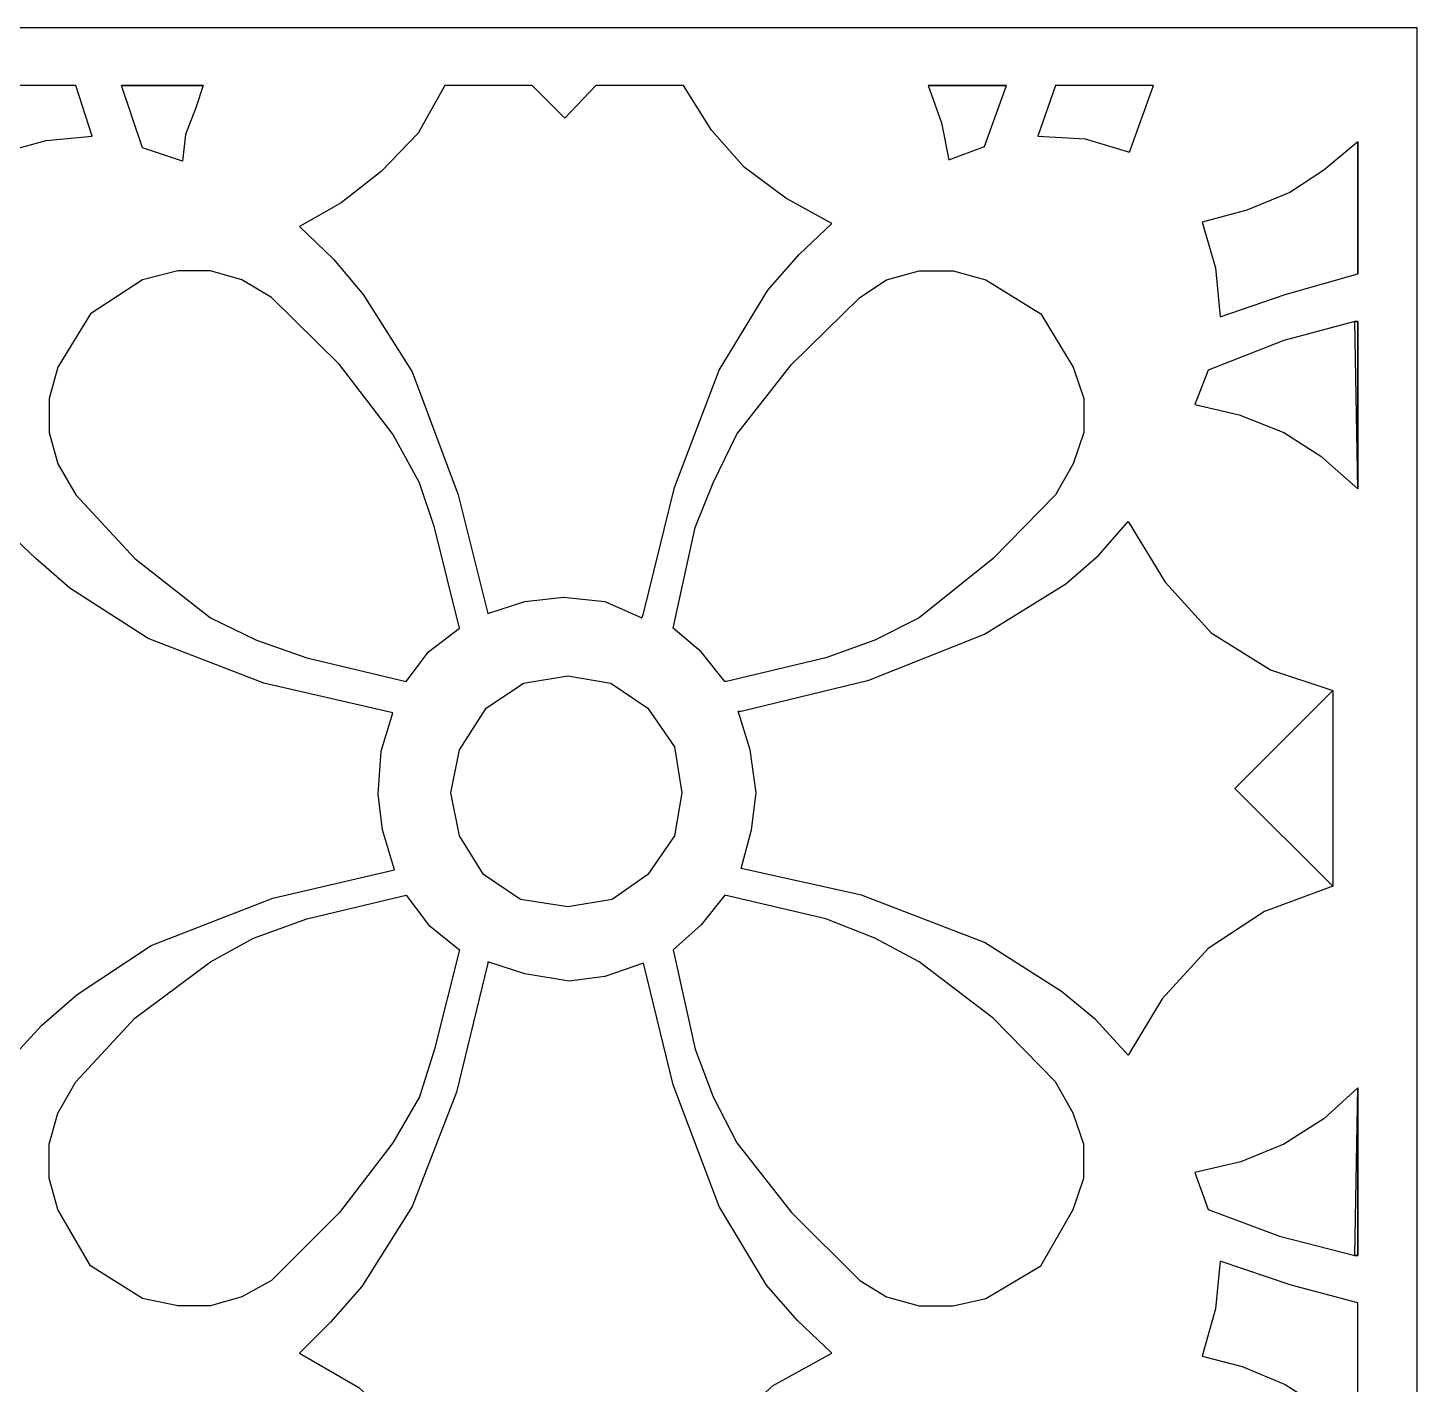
# Model space of a CAD drawing. Header units: centimetres. Extents: x 19.07 to 27, y -8.23 to -0.65.
# Drawn here: x 23.929 to 27, y -3.652 to -0.654 of the extents above; entities that cross this region are included whole.
import ezdxf

# ---------------------------------------------------------------- set-up
doc = ezdxf.new("R2010")
doc.units = ezdxf.units.CM
doc.header["$MEASUREMENT"] = 0
doc.layers.add('layer 1', color=7, linetype='Continuous')

msp = doc.modelspace()

# ---------------------------------------------------------------- linework, layer by layer
at = {"layer": 'layer 1', "color": 250, "lineweight": 30}
for points, knots in [([(26.99977, -8.22921), (26.99977, -8.22921), (19.06791, -8.22921), (19.06791, -8.22921), (19.06791, -8.22921), (19.06791, -8.22921), (19.06791, -0.65446), (19.06791, -0.65446), (19.06791, -0.65446), (19.06791, -0.65446), (26.99977, -0.65446), (26.99977, -0.65446), (26.99977, -0.65446), (26.99977, -0.65446), (26.99977, -8.22921), (26.99977, -8.22921)], [0, 0, 0, 0, 0.2, 0.2, 0.2, 0.2, 0.4, 0.4, 0.4, 0.4, 0.6, 0.6, 0.6, 0.6, 1, 1, 1, 1]), ([(24.03474, -0.78223), (24.03474, -0.78223), (24.07078, -0.89362), (24.07078, -0.89362), (24.07078, -0.89362), (24.07078, -0.89362), (23.96921, -0.90344), (23.96921, -0.90344), (23.96921, -0.90344), (23.96921, -0.90344), (23.8611, -0.93294), (23.8611, -0.93294), (23.8611, -0.93294), (23.8611, -0.93294), (23.81851, -0.78223), (23.81851, -0.78223), (23.81851, -0.78223), (23.81851, -0.78223), (24.03474, -0.78223), (24.03474, -0.78223)], [0, 0, 0, 0, 0.1666667, 0.1666667, 0.1666667, 0.1666667, 0.3333333, 0.3333333, 0.3333333, 0.3333333, 0.5, 0.5, 0.5, 0.5, 0.6666667, 0.6666667, 0.6666667, 0.6666667, 1, 1, 1, 1]), ([(24.3165, -0.78223), (24.3165, -0.78223), (24.1363, -0.78223), (24.1363, -0.78223), (24.1363, -0.78223), (24.1363, -0.78223), (24.3165, -0.78223), (24.3165, -0.78223)], [0, 0, 0, 0, 0.3333333, 0.3333333, 0.3333333, 0.3333333, 1, 1, 1, 1]), ([(24.1363, -0.78223), (24.1363, -0.78223), (24.18217, -0.91983), (24.18217, -0.91983), (24.18217, -0.91983), (24.18217, -0.91983), (24.27063, -0.94931), (24.27063, -0.94931), (24.27063, -0.94931), (24.27063, -0.94931), (24.27718, -0.89034), (24.27718, -0.89034), (24.27718, -0.89034), (24.27718, -0.89034), (24.30012, -0.83138), (24.30012, -0.83138), (24.30012, -0.83138), (24.30012, -0.83138), (24.3165, -0.78223), (24.3165, -0.78223), (24.3165, -0.78223), (24.3165, -0.78223), (24.1363, -0.78223), (24.1363, -0.78223)], [0, 0, 0, 0, 0.1428571, 0.1428571, 0.1428571, 0.1428571, 0.2857143, 0.2857143, 0.2857143, 0.2857143, 0.4285714, 0.4285714, 0.4285714, 0.4285714, 0.5714286, 0.5714286, 0.5714286, 0.5714286, 0.7142857, 0.7142857, 0.7142857, 0.7142857, 1, 1, 1, 1]), ([(25.28955, -1.94857), (25.28955, -1.94857), (25.28628, -1.9584), (25.28628, -1.9584), (25.28628, -1.9584), (25.28628, -1.9584), (25.20437, -1.92236), (25.20437, -1.92236), (25.20437, -1.92236), (25.20437, -1.92236), (25.11264, -1.91255), (25.11264, -1.91255), (25.11264, -1.91255), (25.11264, -1.91255), (25.02745, -1.92236), (25.02745, -1.92236), (25.02745, -1.92236), (25.02745, -1.92236), (24.94555, -1.94857), (24.94555, -1.94857), (24.94555, -1.94857), (24.94555, -1.94857), (24.88002, -1.68648), (24.88002, -1.68648), (24.88002, -1.68648), (24.88002, -1.68648), (24.77846, -1.41455), (24.77846, -1.41455), (24.77846, -1.41455), (24.77846, -1.41455), (24.67034, -1.24419), (24.67034, -1.24419), (24.67034, -1.24419), (24.67034, -1.24419), (24.60481, -1.16554), (24.60481, -1.16554), (24.60481, -1.16554), (24.60481, -1.16554), (24.52946, -1.09346), (24.52946, -1.09346), (24.52946, -1.09346), (24.52946, -1.09346), (24.62119, -1.04104), (24.62119, -1.04104), (24.62119, -1.04104), (24.62119, -1.04104), (24.70965, -0.97226), (24.70965, -0.97226), (24.70965, -0.97226), (24.70965, -0.97226), (24.79156, -0.88707), (24.79156, -0.88707), (24.79156, -0.88707), (24.79156, -0.88707), (24.85053, -0.78223), (24.85053, -0.78223), (24.85053, -0.78223), (24.85053, -0.78223), (25.04383, -0.78223), (25.04383, -0.78223), (25.04383, -0.78223), (25.04383, -0.78223), (25.11591, -0.85431), (25.11591, -0.85431), (25.11591, -0.85431), (25.11591, -0.85431), (25.18471, -0.78223), (25.18471, -0.78223), (25.18471, -0.78223), (25.18471, -0.78223), (25.37801, -0.78223), (25.37801, -0.78223), (25.37801, -0.78223), (25.37801, -0.78223), (25.44026, -0.88052), (25.44026, -0.88052), (25.44026, -0.88052), (25.44026, -0.88052), (25.51234, -0.96241), (25.51234, -0.96241), (25.51234, -0.96241), (25.51234, -0.96241), (25.60408, -1.03123), (25.60408, -1.03123), (25.60408, -1.03123), (25.60408, -1.03123), (25.70564, -1.08691), (25.70564, -1.08691), (25.70564, -1.08691), (25.70564, -1.08691), (25.63356, -1.15571), (25.63356, -1.15571), (25.63356, -1.15571), (25.63356, -1.15571), (25.56476, -1.23436), (25.56476, -1.23436), (25.56476, -1.23436), (25.56476, -1.23436), (25.45664, -1.41128), (25.45664, -1.41128), (25.45664, -1.41128), (25.45664, -1.41128), (25.35836, -1.6701), (25.35836, -1.6701), (25.35836, -1.6701), (25.35836, -1.6701), (25.28955, -1.94857), (25.28955, -1.94857)], [0, 0, 0, 0, 0.0357143, 0.0357143, 0.0357143, 0.0357143, 0.0714286, 0.0714286, 0.0714286, 0.0714286, 0.1071429, 0.1071429, 0.1071429, 0.1071429, 0.1428571, 0.1428571, 0.1428571, 0.1428571, 0.1785714, 0.1785714, 0.1785714, 0.1785714, 0.2142857, 0.2142857, 0.2142857, 0.2142857, 0.25, 0.25, 0.25, 0.25, 0.2857143, 0.2857143, 0.2857143, 0.2857143, 0.3214286, 0.3214286, 0.3214286, 0.3214286, 0.3571429, 0.3571429, 0.3571429, 0.3571429, 0.3928571, 0.3928571, 0.3928571, 0.3928571, 0.4285714, 0.4285714, 0.4285714, 0.4285714, 0.4642857, 0.4642857, 0.4642857, 0.4642857, 0.5, 0.5, 0.5, 0.5, 0.5357143, 0.5357143, 0.5357143, 0.5357143, 0.5714286, 0.5714286, 0.5714286, 0.5714286, 0.6071429, 0.6071429, 0.6071429, 0.6071429, 0.6428571, 0.6428571, 0.6428571, 0.6428571, 0.6785714, 0.6785714, 0.6785714, 0.6785714, 0.7142857, 0.7142857, 0.7142857, 0.7142857, 0.75, 0.75, 0.75, 0.75, 0.7857143, 0.7857143, 0.7857143, 0.7857143, 0.8214286, 0.8214286, 0.8214286, 0.8214286, 0.8571429, 0.8571429, 0.8571429, 0.8571429, 0.8928571, 0.8928571, 0.8928571, 0.8928571, 0.9285714, 0.9285714, 0.9285714, 0.9285714, 1, 1, 1, 1]), ([(25.9186, -0.78223), (25.9186, -0.78223), (26.09224, -0.78223), (26.09224, -0.78223), (26.09224, -0.78223), (26.09224, -0.78223), (25.9186, -0.78223), (25.9186, -0.78223)], [0, 0, 0, 0, 0.3333333, 0.3333333, 0.3333333, 0.3333333, 1, 1, 1, 1]), ([(26.09224, -0.78223), (26.09224, -0.78223), (26.0431, -0.91655), (26.0431, -0.91655), (26.0431, -0.91655), (26.0431, -0.91655), (25.96447, -0.94605), (25.96447, -0.94605), (25.96447, -0.94605), (25.96447, -0.94605), (25.94809, -0.86414), (25.94809, -0.86414), (25.94809, -0.86414), (25.94809, -0.86414), (25.9186, -0.78223), (25.9186, -0.78223), (25.9186, -0.78223), (25.9186, -0.78223), (26.09224, -0.78223), (26.09224, -0.78223)], [0, 0, 0, 0, 0.1666667, 0.1666667, 0.1666667, 0.1666667, 0.3333333, 0.3333333, 0.3333333, 0.3333333, 0.5, 0.5, 0.5, 0.5, 0.6666667, 0.6666667, 0.6666667, 0.6666667, 1, 1, 1, 1]), ([(26.41659, -0.78223), (26.41659, -0.78223), (26.36417, -0.92965), (26.36417, -0.92965), (26.36417, -0.92965), (26.36417, -0.92965), (26.26588, -0.90018), (26.26588, -0.90018), (26.26588, -0.90018), (26.26588, -0.90018), (26.16104, -0.89362), (26.16104, -0.89362), (26.16104, -0.89362), (26.16104, -0.89362), (26.20036, -0.78223), (26.20036, -0.78223), (26.20036, -0.78223), (26.20036, -0.78223), (26.41659, -0.78223), (26.41659, -0.78223)], [0, 0, 0, 0, 0.1666667, 0.1666667, 0.1666667, 0.1666667, 0.3333333, 0.3333333, 0.3333333, 0.3333333, 0.5, 0.5, 0.5, 0.5, 0.6666667, 0.6666667, 0.6666667, 0.6666667, 1, 1, 1, 1]), ([(26.86872, -1.19832), (26.86872, -1.19832), (26.70818, -1.24419), (26.70818, -1.24419), (26.70818, -1.24419), (26.70818, -1.24419), (26.56403, -1.29333), (26.56403, -1.29333), (26.56403, -1.29333), (26.56403, -1.29333), (26.5542, -1.18521), (26.5542, -1.18521), (26.5542, -1.18521), (26.5542, -1.18521), (26.52471, -1.08364), (26.52471, -1.08364), (26.52471, -1.08364), (26.52471, -1.08364), (26.623, -1.05744), (26.623, -1.05744), (26.623, -1.05744), (26.623, -1.05744), (26.71801, -1.01812), (26.71801, -1.01812), (26.71801, -1.01812), (26.71801, -1.01812), (26.79337, -0.96897), (26.79337, -0.96897), (26.79337, -0.96897), (26.79337, -0.96897), (26.86872, -0.90673), (26.86872, -0.90673), (26.86872, -0.90673), (26.86872, -0.90673), (26.86872, -1.19832), (26.86872, -1.19832)], [0, 0, 0, 0, 0.1, 0.1, 0.1, 0.1, 0.2, 0.2, 0.2, 0.2, 0.3, 0.3, 0.3, 0.3, 0.4, 0.4, 0.4, 0.4, 0.5, 0.5, 0.5, 0.5, 0.6, 0.6, 0.6, 0.6, 0.7, 0.7, 0.7, 0.7, 0.8, 0.8, 0.8, 0.8, 1, 1, 1, 1]), ([(26.86872, -0.90673), (26.86872, -0.90673), (26.86872, -1.19832), (26.86872, -1.19832), (26.86872, -1.19832), (26.86872, -1.19832), (26.86872, -0.90673), (26.86872, -0.90673)], [0, 0, 0, 0, 0.3333333, 0.3333333, 0.3333333, 0.3333333, 1, 1, 1, 1]), ([(24.76535, -2.09929), (24.76535, -2.09929), (24.54584, -2.04687), (24.54584, -2.04687), (24.54584, -2.04687), (24.54584, -2.04687), (24.43445, -2.00755), (24.43445, -2.00755), (24.43445, -2.00755), (24.43445, -2.00755), (24.33288, -1.9584), (24.33288, -1.9584), (24.33288, -1.9584), (24.33288, -1.9584), (24.16579, -1.82736), (24.16579, -1.82736), (24.16579, -1.82736), (24.16579, -1.82736), (24.03474, -1.68648), (24.03474, -1.68648), (24.03474, -1.68648), (24.03474, -1.68648), (23.99543, -1.61768), (23.99543, -1.61768), (23.99543, -1.61768), (23.99543, -1.61768), (23.97577, -1.54887), (23.97577, -1.54887), (23.97577, -1.54887), (23.97577, -1.54887), (23.97577, -1.47353), (23.97577, -1.47353), (23.97577, -1.47353), (23.97577, -1.47353), (23.99543, -1.40472), (23.99543, -1.40472), (23.99543, -1.40472), (23.99543, -1.40472), (24.0675, -1.28678), (24.0675, -1.28678), (24.0675, -1.28678), (24.0675, -1.28678), (24.18217, -1.21142), (24.18217, -1.21142), (24.18217, -1.21142), (24.18217, -1.21142), (24.2608, -1.19177), (24.2608, -1.19177), (24.2608, -1.19177), (24.2608, -1.19177), (24.33288, -1.19177), (24.33288, -1.19177), (24.33288, -1.19177), (24.33288, -1.19177), (24.40168, -1.21142), (24.40168, -1.21142), (24.40168, -1.21142), (24.40168, -1.21142), (24.46721, -1.25074), (24.46721, -1.25074), (24.46721, -1.25074), (24.46721, -1.25074), (24.61792, -1.39817), (24.61792, -1.39817), (24.61792, -1.39817), (24.61792, -1.39817), (24.73586, -1.55214), (24.73586, -1.55214), (24.73586, -1.55214), (24.73586, -1.55214), (24.79484, -1.66027), (24.79484, -1.66027), (24.79484, -1.66027), (24.79484, -1.66027), (24.8276, -1.75856), (24.8276, -1.75856), (24.8276, -1.75856), (24.8276, -1.75856), (24.8833, -1.98134), (24.8833, -1.98134), (24.8833, -1.98134), (24.8833, -1.98134), (24.81449, -2.03377), (24.81449, -2.03377), (24.81449, -2.03377), (24.81449, -2.03377), (24.76535, -2.09929), (24.76535, -2.09929), (24.76535, -2.09929), (24.76535, -2.09929), (24.76535, -2.09929), (24.76535, -2.09929)], [0, 0, 0, 0, 0.0416667, 0.0416667, 0.0416667, 0.0416667, 0.0833333, 0.0833333, 0.0833333, 0.0833333, 0.125, 0.125, 0.125, 0.125, 0.1666667, 0.1666667, 0.1666667, 0.1666667, 0.2083333, 0.2083333, 0.2083333, 0.2083333, 0.25, 0.25, 0.25, 0.25, 0.2916667, 0.2916667, 0.2916667, 0.2916667, 0.3333333, 0.3333333, 0.3333333, 0.3333333, 0.375, 0.375, 0.375, 0.375, 0.4166667, 0.4166667, 0.4166667, 0.4166667, 0.4583333, 0.4583333, 0.4583333, 0.4583333, 0.5, 0.5, 0.5, 0.5, 0.5416667, 0.5416667, 0.5416667, 0.5416667, 0.5833333, 0.5833333, 0.5833333, 0.5833333, 0.625, 0.625, 0.625, 0.625, 0.6666667, 0.6666667, 0.6666667, 0.6666667, 0.7083333, 0.7083333, 0.7083333, 0.7083333, 0.75, 0.75, 0.75, 0.75, 0.7916667, 0.7916667, 0.7916667, 0.7916667, 0.8333333, 0.8333333, 0.8333333, 0.8333333, 0.875, 0.875, 0.875, 0.875, 0.9166667, 0.9166667, 0.9166667, 0.9166667, 1, 1, 1, 1]), ([(25.47303, -2.09929), (25.47303, -2.09929), (25.69254, -2.04687), (25.69254, -2.04687), (25.69254, -2.04687), (25.69254, -2.04687), (25.80065, -2.00755), (25.80065, -2.00755), (25.80065, -2.00755), (25.80065, -2.00755), (25.89894, -1.9584), (25.89894, -1.9584), (25.89894, -1.9584), (25.89894, -1.9584), (26.06276, -1.82736), (26.06276, -1.82736), (26.06276, -1.82736), (26.06276, -1.82736), (26.20036, -1.68648), (26.20036, -1.68648), (26.20036, -1.68648), (26.20036, -1.68648), (26.23967, -1.61768), (26.23967, -1.61768), (26.23967, -1.61768), (26.23967, -1.61768), (26.26261, -1.54887), (26.26261, -1.54887), (26.26261, -1.54887), (26.26261, -1.54887), (26.26261, -1.47353), (26.26261, -1.47353), (26.26261, -1.47353), (26.26261, -1.47353), (26.23967, -1.40472), (26.23967, -1.40472), (26.23967, -1.40472), (26.23967, -1.40472), (26.1676, -1.28678), (26.1676, -1.28678), (26.1676, -1.28678), (26.1676, -1.28678), (26.04637, -1.21142), (26.04637, -1.21142), (26.04637, -1.21142), (26.04637, -1.21142), (25.9743, -1.19177), (25.9743, -1.19177), (25.9743, -1.19177), (25.9743, -1.19177), (25.89894, -1.19177), (25.89894, -1.19177), (25.89894, -1.19177), (25.89894, -1.19177), (25.82686, -1.21142), (25.82686, -1.21142), (25.82686, -1.21142), (25.82686, -1.21142), (25.76789, -1.25074), (25.76789, -1.25074), (25.76789, -1.25074), (25.76789, -1.25074), (25.61718, -1.39817), (25.61718, -1.39817), (25.61718, -1.39817), (25.61718, -1.39817), (25.49596, -1.55214), (25.49596, -1.55214), (25.49596, -1.55214), (25.49596, -1.55214), (25.44354, -1.66027), (25.44354, -1.66027), (25.44354, -1.66027), (25.44354, -1.66027), (25.40422, -1.75856), (25.40422, -1.75856), (25.40422, -1.75856), (25.40422, -1.75856), (25.35508, -1.98134), (25.35508, -1.98134), (25.35508, -1.98134), (25.35508, -1.98134), (25.41733, -2.03377), (25.41733, -2.03377), (25.41733, -2.03377), (25.41733, -2.03377), (25.46975, -2.09929), (25.46975, -2.09929), (25.46975, -2.09929), (25.46975, -2.09929), (25.47303, -2.09929), (25.47303, -2.09929)], [0, 0, 0, 0, 0.0416667, 0.0416667, 0.0416667, 0.0416667, 0.0833333, 0.0833333, 0.0833333, 0.0833333, 0.125, 0.125, 0.125, 0.125, 0.1666667, 0.1666667, 0.1666667, 0.1666667, 0.2083333, 0.2083333, 0.2083333, 0.2083333, 0.25, 0.25, 0.25, 0.25, 0.2916667, 0.2916667, 0.2916667, 0.2916667, 0.3333333, 0.3333333, 0.3333333, 0.3333333, 0.375, 0.375, 0.375, 0.375, 0.4166667, 0.4166667, 0.4166667, 0.4166667, 0.4583333, 0.4583333, 0.4583333, 0.4583333, 0.5, 0.5, 0.5, 0.5, 0.5416667, 0.5416667, 0.5416667, 0.5416667, 0.5833333, 0.5833333, 0.5833333, 0.5833333, 0.625, 0.625, 0.625, 0.625, 0.6666667, 0.6666667, 0.6666667, 0.6666667, 0.7083333, 0.7083333, 0.7083333, 0.7083333, 0.75, 0.75, 0.75, 0.75, 0.7916667, 0.7916667, 0.7916667, 0.7916667, 0.8333333, 0.8333333, 0.8333333, 0.8333333, 0.875, 0.875, 0.875, 0.875, 0.9166667, 0.9166667, 0.9166667, 0.9166667, 1, 1, 1, 1]), ([(26.86872, -1.67338), (26.86872, -1.67338), (26.78681, -1.6013), (26.78681, -1.6013), (26.78681, -1.6013), (26.78681, -1.6013), (26.70491, -1.54887), (26.70491, -1.54887), (26.70491, -1.54887), (26.70491, -1.54887), (26.60662, -1.50955), (26.60662, -1.50955), (26.60662, -1.50955), (26.60662, -1.50955), (26.50833, -1.48663), (26.50833, -1.48663), (26.50833, -1.48663), (26.50833, -1.48663), (26.53782, -1.41128), (26.53782, -1.41128), (26.53782, -1.41128), (26.53782, -1.41128), (26.70491, -1.34575), (26.70491, -1.34575), (26.70491, -1.34575), (26.70491, -1.34575), (26.86217, -1.30316), (26.86217, -1.30316), (26.86217, -1.30316), (26.86217, -1.30316), (26.86872, -1.67338), (26.86872, -1.67338)], [0, 0, 0, 0, 0.1111111, 0.1111111, 0.1111111, 0.1111111, 0.2222222, 0.2222222, 0.2222222, 0.2222222, 0.3333333, 0.3333333, 0.3333333, 0.3333333, 0.4444444, 0.4444444, 0.4444444, 0.4444444, 0.5555556, 0.5555556, 0.5555556, 0.5555556, 0.6666667, 0.6666667, 0.6666667, 0.6666667, 0.7777778, 0.7777778, 0.7777778, 0.7777778, 1, 1, 1, 1]), ([(26.86217, -1.30316), (26.86217, -1.30316), (26.86872, -1.30316), (26.86872, -1.30316), (26.86872, -1.30316), (26.86872, -1.30316), (26.86217, -1.30316), (26.86217, -1.30316)], [0, 0, 0, 0, 0.3333333, 0.3333333, 0.3333333, 0.3333333, 1, 1, 1, 1]), ([(26.86872, -1.30316), (26.86872, -1.30316), (26.86872, -1.67338), (26.86872, -1.67338), (26.86872, -1.67338), (26.86872, -1.67338), (26.86872, -1.67338), (26.86872, -1.67338), (26.86872, -1.67338), (26.86872, -1.67338), (26.86872, -1.67338), (26.86872, -1.67338), (26.86872, -1.67338), (26.86872, -1.67338), (26.86872, -1.30316), (26.86872, -1.30316)], [0, 0, 0, 0, 0.2, 0.2, 0.2, 0.2, 0.4, 0.4, 0.4, 0.4, 0.6, 0.6, 0.6, 0.6, 1, 1, 1, 1]), ([(26.81302, -2.11895), (26.81302, -2.11895), (26.67542, -2.07308), (26.67542, -2.07308), (26.67542, -2.07308), (26.67542, -2.07308), (26.54437, -1.99116), (26.54437, -1.99116), (26.54437, -1.99116), (26.54437, -1.99116), (26.4428, -1.87978), (26.4428, -1.87978), (26.4428, -1.87978), (26.4428, -1.87978), (26.3609, -1.74546), (26.3609, -1.74546), (26.3609, -1.74546), (26.3609, -1.74546), (26.29537, -1.82081), (26.29537, -1.82081), (26.29537, -1.82081), (26.29537, -1.82081), (26.22329, -1.88306), (26.22329, -1.88306), (26.22329, -1.88306), (26.22329, -1.88306), (26.0431, -1.99444), (26.0431, -1.99444), (26.0431, -1.99444), (26.0431, -1.99444), (25.78755, -2.09602), (25.78755, -2.09602), (25.78755, -2.09602), (25.78755, -2.09602), (25.50579, -2.16482), (25.50579, -2.16482), (25.50579, -2.16482), (25.50579, -2.16482), (25.49924, -2.16482), (25.49924, -2.16482), (25.49924, -2.16482), (25.49924, -2.16482), (25.52545, -2.25), (25.52545, -2.25), (25.52545, -2.25), (25.52545, -2.25), (25.53855, -2.34502), (25.53855, -2.34502), (25.53855, -2.34502), (25.53855, -2.34502), (25.52872, -2.42692), (25.52872, -2.42692), (25.52872, -2.42692), (25.52872, -2.42692), (25.50579, -2.51211), (25.50579, -2.51211), (25.50579, -2.51211), (25.50579, -2.51211), (25.77117, -2.57108), (25.77117, -2.57108), (25.77117, -2.57108), (25.77117, -2.57108), (26.0431, -2.67592), (26.0431, -2.67592), (26.0431, -2.67592), (26.0431, -2.67592), (26.21346, -2.78404), (26.21346, -2.78404), (26.21346, -2.78404), (26.21346, -2.78404), (26.28882, -2.84629), (26.28882, -2.84629), (26.28882, -2.84629), (26.28882, -2.84629), (26.3609, -2.92492), (26.3609, -2.92492), (26.3609, -2.92492), (26.3609, -2.92492), (26.43625, -2.80042), (26.43625, -2.80042), (26.43625, -2.80042), (26.43625, -2.80042), (26.53782, -2.68902), (26.53782, -2.68902), (26.53782, -2.68902), (26.53782, -2.68902), (26.66231, -2.60712), (26.66231, -2.60712), (26.66231, -2.60712), (26.66231, -2.60712), (26.81302, -2.55142), (26.81302, -2.55142), (26.81302, -2.55142), (26.81302, -2.55142), (26.81302, -2.11895), (26.81302, -2.11895), (26.81302, -2.11895), (26.81302, -2.11895), (26.59679, -2.33519), (26.59679, -2.33519), (26.59679, -2.33519), (26.59679, -2.33519), (26.81302, -2.55142), (26.81302, -2.55142), (26.81302, -2.55142), (26.81302, -2.55142), (26.81302, -2.11895), (26.81302, -2.11895)], [0, 0, 0, 0, 0.0357143, 0.0357143, 0.0357143, 0.0357143, 0.0714286, 0.0714286, 0.0714286, 0.0714286, 0.1071429, 0.1071429, 0.1071429, 0.1071429, 0.1428571, 0.1428571, 0.1428571, 0.1428571, 0.1785714, 0.1785714, 0.1785714, 0.1785714, 0.2142857, 0.2142857, 0.2142857, 0.2142857, 0.25, 0.25, 0.25, 0.25, 0.2857143, 0.2857143, 0.2857143, 0.2857143, 0.3214286, 0.3214286, 0.3214286, 0.3214286, 0.3571429, 0.3571429, 0.3571429, 0.3571429, 0.3928571, 0.3928571, 0.3928571, 0.3928571, 0.4285714, 0.4285714, 0.4285714, 0.4285714, 0.4642857, 0.4642857, 0.4642857, 0.4642857, 0.5, 0.5, 0.5, 0.5, 0.5357143, 0.5357143, 0.5357143, 0.5357143, 0.5714286, 0.5714286, 0.5714286, 0.5714286, 0.6071429, 0.6071429, 0.6071429, 0.6071429, 0.6428571, 0.6428571, 0.6428571, 0.6428571, 0.6785714, 0.6785714, 0.6785714, 0.6785714, 0.7142857, 0.7142857, 0.7142857, 0.7142857, 0.75, 0.75, 0.75, 0.75, 0.7857143, 0.7857143, 0.7857143, 0.7857143, 0.8214286, 0.8214286, 0.8214286, 0.8214286, 0.8571429, 0.8571429, 0.8571429, 0.8571429, 0.8928571, 0.8928571, 0.8928571, 0.8928571, 0.9285714, 0.9285714, 0.9285714, 0.9285714, 1, 1, 1, 1]), ([(23.43191, -2.13861), (23.43191, -2.13861), (23.56951, -2.08619), (23.56951, -2.08619), (23.56951, -2.08619), (23.56951, -2.08619), (23.69728, -2.00427), (23.69728, -2.00427), (23.69728, -2.00427), (23.69728, -2.00427), (23.79557, -1.89289), (23.79557, -1.89289), (23.79557, -1.89289), (23.79557, -1.89289), (23.8742, -1.75856), (23.8742, -1.75856), (23.8742, -1.75856), (23.8742, -1.75856), (23.94628, -1.82736), (23.94628, -1.82736), (23.94628, -1.82736), (23.94628, -1.82736), (24.02164, -1.89289), (24.02164, -1.89289), (24.02164, -1.89289), (24.02164, -1.89289), (24.19528, -2.00427), (24.19528, -2.00427), (24.19528, -2.00427), (24.19528, -2.00427), (24.45083, -2.10257), (24.45083, -2.10257), (24.45083, -2.10257), (24.45083, -2.10257), (24.73586, -2.1681), (24.73586, -2.1681), (24.73586, -2.1681), (24.73586, -2.1681), (24.70965, -2.25328), (24.70965, -2.25328), (24.70965, -2.25328), (24.70965, -2.25328), (24.7031, -2.34829), (24.7031, -2.34829), (24.7031, -2.34829), (24.7031, -2.34829), (24.71293, -2.42692), (24.71293, -2.42692), (24.71293, -2.42692), (24.71293, -2.42692), (24.73914, -2.51538), (24.73914, -2.51538), (24.73914, -2.51538), (24.73914, -2.51538), (24.47049, -2.57763), (24.47049, -2.57763), (24.47049, -2.57763), (24.47049, -2.57763), (24.20183, -2.68247), (24.20183, -2.68247), (24.20183, -2.68247), (24.20183, -2.68247), (24.03802, -2.79059), (24.03802, -2.79059), (24.03802, -2.79059), (24.03802, -2.79059), (23.95939, -2.85939), (23.95939, -2.85939), (23.95939, -2.85939), (23.95939, -2.85939), (23.88731, -2.93802), (23.88731, -2.93802), (23.88731, -2.93802), (23.88731, -2.93802), (23.80868, -2.81352), (23.80868, -2.81352), (23.80868, -2.81352), (23.80868, -2.81352), (23.71039, -2.70213), (23.71039, -2.70213), (23.71039, -2.70213), (23.71039, -2.70213), (23.58261, -2.62022), (23.58261, -2.62022), (23.58261, -2.62022), (23.58261, -2.62022), (23.43518, -2.5678), (23.43518, -2.5678), (23.43518, -2.5678), (23.43518, -2.5678), (23.43191, -2.13861), (23.43191, -2.13861), (23.43191, -2.13861), (23.43191, -2.13861), (23.64159, -2.34829), (23.64159, -2.34829), (23.64159, -2.34829), (23.64159, -2.34829), (23.43518, -2.5678), (23.43518, -2.5678), (23.43518, -2.5678), (23.43518, -2.5678), (23.43191, -2.13861), (23.43191, -2.13861)], [0, 0, 0, 0, 0.037037, 0.037037, 0.037037, 0.037037, 0.0740741, 0.0740741, 0.0740741, 0.0740741, 0.1111111, 0.1111111, 0.1111111, 0.1111111, 0.1481481, 0.1481481, 0.1481481, 0.1481481, 0.1851852, 0.1851852, 0.1851852, 0.1851852, 0.2222222, 0.2222222, 0.2222222, 0.2222222, 0.2592593, 0.2592593, 0.2592593, 0.2592593, 0.2962963, 0.2962963, 0.2962963, 0.2962963, 0.3333333, 0.3333333, 0.3333333, 0.3333333, 0.3703704, 0.3703704, 0.3703704, 0.3703704, 0.4074074, 0.4074074, 0.4074074, 0.4074074, 0.4444444, 0.4444444, 0.4444444, 0.4444444, 0.4814815, 0.4814815, 0.4814815, 0.4814815, 0.5185185, 0.5185185, 0.5185185, 0.5185185, 0.5555556, 0.5555556, 0.5555556, 0.5555556, 0.5925926, 0.5925926, 0.5925926, 0.5925926, 0.6296296, 0.6296296, 0.6296296, 0.6296296, 0.6666667, 0.6666667, 0.6666667, 0.6666667, 0.7037037, 0.7037037, 0.7037037, 0.7037037, 0.7407407, 0.7407407, 0.7407407, 0.7407407, 0.7777778, 0.7777778, 0.7777778, 0.7777778, 0.8148148, 0.8148148, 0.8148148, 0.8148148, 0.8518519, 0.8518519, 0.8518519, 0.8518519, 0.8888889, 0.8888889, 0.8888889, 0.8888889, 0.9259259, 0.9259259, 0.9259259, 0.9259259, 1, 1, 1, 1]), ([(25.12246, -2.59729), (25.12246, -2.59729), (25.22075, -2.58091), (25.22075, -2.58091), (25.22075, -2.58091), (25.22075, -2.58091), (25.29938, -2.52521), (25.29938, -2.52521), (25.29938, -2.52521), (25.29938, -2.52521), (25.35836, -2.44003), (25.35836, -2.44003), (25.35836, -2.44003), (25.35836, -2.44003), (25.37474, -2.34502), (25.37474, -2.34502), (25.37474, -2.34502), (25.37474, -2.34502), (25.35836, -2.24345), (25.35836, -2.24345), (25.35836, -2.24345), (25.35836, -2.24345), (25.29938, -2.15827), (25.29938, -2.15827), (25.29938, -2.15827), (25.29938, -2.15827), (25.21748, -2.10257), (25.21748, -2.10257), (25.21748, -2.10257), (25.21748, -2.10257), (25.12246, -2.08619), (25.12246, -2.08619), (25.12246, -2.08619), (25.12246, -2.08619), (25.02418, -2.10257), (25.02418, -2.10257), (25.02418, -2.10257), (25.02418, -2.10257), (24.94227, -2.15827), (24.94227, -2.15827), (24.94227, -2.15827), (24.94227, -2.15827), (24.8833, -2.25), (24.8833, -2.25), (24.8833, -2.25), (24.8833, -2.25), (24.86364, -2.34502), (24.86364, -2.34502), (24.86364, -2.34502), (24.86364, -2.34502), (24.8833, -2.44003), (24.8833, -2.44003), (24.8833, -2.44003), (24.8833, -2.44003), (24.93572, -2.52521), (24.93572, -2.52521), (24.93572, -2.52521), (24.93572, -2.52521), (25.01762, -2.58091), (25.01762, -2.58091), (25.01762, -2.58091), (25.01762, -2.58091), (25.12246, -2.59729), (25.12246, -2.59729)], [0, 0, 0, 0, 0.0588235, 0.0588235, 0.0588235, 0.0588235, 0.1176471, 0.1176471, 0.1176471, 0.1176471, 0.1764706, 0.1764706, 0.1764706, 0.1764706, 0.2352941, 0.2352941, 0.2352941, 0.2352941, 0.2941176, 0.2941176, 0.2941176, 0.2941176, 0.3529412, 0.3529412, 0.3529412, 0.3529412, 0.4117647, 0.4117647, 0.4117647, 0.4117647, 0.4705882, 0.4705882, 0.4705882, 0.4705882, 0.5294118, 0.5294118, 0.5294118, 0.5294118, 0.5882353, 0.5882353, 0.5882353, 0.5882353, 0.6470588, 0.6470588, 0.6470588, 0.6470588, 0.7058824, 0.7058824, 0.7058824, 0.7058824, 0.7647059, 0.7647059, 0.7647059, 0.7647059, 0.8235294, 0.8235294, 0.8235294, 0.8235294, 0.8823529, 0.8823529, 0.8823529, 0.8823529, 1, 1, 1, 1]), ([(24.76535, -2.57108), (24.76535, -2.57108), (24.54584, -2.6235), (24.54584, -2.6235), (24.54584, -2.6235), (24.54584, -2.6235), (24.42789, -2.66609), (24.42789, -2.66609), (24.42789, -2.66609), (24.42789, -2.66609), (24.33288, -2.71851), (24.33288, -2.71851), (24.33288, -2.71851), (24.33288, -2.71851), (24.16579, -2.84301), (24.16579, -2.84301), (24.16579, -2.84301), (24.16579, -2.84301), (24.03474, -2.98389), (24.03474, -2.98389), (24.03474, -2.98389), (24.03474, -2.98389), (23.99543, -3.05269), (23.99543, -3.05269), (23.99543, -3.05269), (23.99543, -3.05269), (23.97577, -3.12149), (23.97577, -3.12149), (23.97577, -3.12149), (23.97577, -3.12149), (23.97577, -3.19685), (23.97577, -3.19685), (23.97577, -3.19685), (23.97577, -3.19685), (23.99543, -3.26565), (23.99543, -3.26565), (23.99543, -3.26565), (23.99543, -3.26565), (24.0675, -3.39015), (24.0675, -3.39015), (24.0675, -3.39015), (24.0675, -3.39015), (24.18217, -3.46223), (24.18217, -3.46223), (24.18217, -3.46223), (24.18217, -3.46223), (24.2608, -3.47861), (24.2608, -3.47861), (24.2608, -3.47861), (24.2608, -3.47861), (24.33288, -3.47861), (24.33288, -3.47861), (24.33288, -3.47861), (24.33288, -3.47861), (24.40168, -3.45895), (24.40168, -3.45895), (24.40168, -3.45895), (24.40168, -3.45895), (24.46721, -3.42291), (24.46721, -3.42291), (24.46721, -3.42291), (24.46721, -3.42291), (24.61792, -3.2722), (24.61792, -3.2722), (24.61792, -3.2722), (24.61792, -3.2722), (24.73586, -3.11822), (24.73586, -3.11822), (24.73586, -3.11822), (24.73586, -3.11822), (24.79484, -3.01665), (24.79484, -3.01665), (24.79484, -3.01665), (24.79484, -3.01665), (24.8276, -2.91181), (24.8276, -2.91181), (24.8276, -2.91181), (24.8276, -2.91181), (24.8833, -2.6923), (24.8833, -2.6923), (24.8833, -2.6923), (24.8833, -2.6923), (24.81449, -2.6366), (24.81449, -2.6366), (24.81449, -2.6366), (24.81449, -2.6366), (24.76535, -2.57108), (24.76535, -2.57108), (24.76535, -2.57108), (24.76535, -2.57108), (24.76535, -2.57108), (24.76535, -2.57108)], [0, 0, 0, 0, 0.0416667, 0.0416667, 0.0416667, 0.0416667, 0.0833333, 0.0833333, 0.0833333, 0.0833333, 0.125, 0.125, 0.125, 0.125, 0.1666667, 0.1666667, 0.1666667, 0.1666667, 0.2083333, 0.2083333, 0.2083333, 0.2083333, 0.25, 0.25, 0.25, 0.25, 0.2916667, 0.2916667, 0.2916667, 0.2916667, 0.3333333, 0.3333333, 0.3333333, 0.3333333, 0.375, 0.375, 0.375, 0.375, 0.4166667, 0.4166667, 0.4166667, 0.4166667, 0.4583333, 0.4583333, 0.4583333, 0.4583333, 0.5, 0.5, 0.5, 0.5, 0.5416667, 0.5416667, 0.5416667, 0.5416667, 0.5833333, 0.5833333, 0.5833333, 0.5833333, 0.625, 0.625, 0.625, 0.625, 0.6666667, 0.6666667, 0.6666667, 0.6666667, 0.7083333, 0.7083333, 0.7083333, 0.7083333, 0.75, 0.75, 0.75, 0.75, 0.7916667, 0.7916667, 0.7916667, 0.7916667, 0.8333333, 0.8333333, 0.8333333, 0.8333333, 0.875, 0.875, 0.875, 0.875, 0.9166667, 0.9166667, 0.9166667, 0.9166667, 1, 1, 1, 1]), ([(25.46975, -2.57108), (25.46975, -2.57108), (25.69254, -2.6235), (25.69254, -2.6235), (25.69254, -2.6235), (25.69254, -2.6235), (25.80065, -2.66609), (25.80065, -2.66609), (25.80065, -2.66609), (25.80065, -2.66609), (25.89894, -2.71851), (25.89894, -2.71851), (25.89894, -2.71851), (25.89894, -2.71851), (26.06276, -2.84301), (26.06276, -2.84301), (26.06276, -2.84301), (26.06276, -2.84301), (26.20036, -2.98389), (26.20036, -2.98389), (26.20036, -2.98389), (26.20036, -2.98389), (26.23967, -3.05269), (26.23967, -3.05269), (26.23967, -3.05269), (26.23967, -3.05269), (26.26261, -3.12149), (26.26261, -3.12149), (26.26261, -3.12149), (26.26261, -3.12149), (26.26261, -3.19685), (26.26261, -3.19685), (26.26261, -3.19685), (26.26261, -3.19685), (26.23967, -3.26565), (26.23967, -3.26565), (26.23967, -3.26565), (26.23967, -3.26565), (26.1676, -3.39015), (26.1676, -3.39015), (26.1676, -3.39015), (26.1676, -3.39015), (26.04637, -3.46223), (26.04637, -3.46223), (26.04637, -3.46223), (26.04637, -3.46223), (25.9743, -3.47861), (25.9743, -3.47861), (25.9743, -3.47861), (25.9743, -3.47861), (25.89894, -3.47861), (25.89894, -3.47861), (25.89894, -3.47861), (25.89894, -3.47861), (25.82686, -3.45895), (25.82686, -3.45895), (25.82686, -3.45895), (25.82686, -3.45895), (25.76789, -3.42291), (25.76789, -3.42291), (25.76789, -3.42291), (25.76789, -3.42291), (25.61718, -3.2722), (25.61718, -3.2722), (25.61718, -3.2722), (25.61718, -3.2722), (25.49596, -3.11822), (25.49596, -3.11822), (25.49596, -3.11822), (25.49596, -3.11822), (25.44354, -3.01665), (25.44354, -3.01665), (25.44354, -3.01665), (25.44354, -3.01665), (25.40422, -2.91181), (25.40422, -2.91181), (25.40422, -2.91181), (25.40422, -2.91181), (25.35508, -2.6923), (25.35508, -2.6923), (25.35508, -2.6923), (25.35508, -2.6923), (25.41733, -2.6366), (25.41733, -2.6366), (25.41733, -2.6366), (25.41733, -2.6366), (25.46975, -2.57108), (25.46975, -2.57108), (25.46975, -2.57108), (25.46975, -2.57108), (25.46975, -2.57108), (25.46975, -2.57108)], [0, 0, 0, 0, 0.0416667, 0.0416667, 0.0416667, 0.0416667, 0.0833333, 0.0833333, 0.0833333, 0.0833333, 0.125, 0.125, 0.125, 0.125, 0.1666667, 0.1666667, 0.1666667, 0.1666667, 0.2083333, 0.2083333, 0.2083333, 0.2083333, 0.25, 0.25, 0.25, 0.25, 0.2916667, 0.2916667, 0.2916667, 0.2916667, 0.3333333, 0.3333333, 0.3333333, 0.3333333, 0.375, 0.375, 0.375, 0.375, 0.4166667, 0.4166667, 0.4166667, 0.4166667, 0.4583333, 0.4583333, 0.4583333, 0.4583333, 0.5, 0.5, 0.5, 0.5, 0.5416667, 0.5416667, 0.5416667, 0.5416667, 0.5833333, 0.5833333, 0.5833333, 0.5833333, 0.625, 0.625, 0.625, 0.625, 0.6666667, 0.6666667, 0.6666667, 0.6666667, 0.7083333, 0.7083333, 0.7083333, 0.7083333, 0.75, 0.75, 0.75, 0.75, 0.7916667, 0.7916667, 0.7916667, 0.7916667, 0.8333333, 0.8333333, 0.8333333, 0.8333333, 0.875, 0.875, 0.875, 0.875, 0.9166667, 0.9166667, 0.9166667, 0.9166667, 1, 1, 1, 1]), ([(24.90295, -4.02902), (24.90295, -4.02902), (24.85053, -3.89142), (24.85053, -3.89142), (24.85053, -3.89142), (24.85053, -3.89142), (24.7719, -3.76364), (24.7719, -3.76364), (24.7719, -3.76364), (24.7719, -3.76364), (24.66051, -3.6588), (24.66051, -3.6588), (24.66051, -3.6588), (24.66051, -3.6588), (24.52946, -3.58345), (24.52946, -3.58345), (24.52946, -3.58345), (24.52946, -3.58345), (24.59826, -3.51465), (24.59826, -3.51465), (24.59826, -3.51465), (24.59826, -3.51465), (24.66706, -3.43602), (24.66706, -3.43602), (24.66706, -3.43602), (24.66706, -3.43602), (24.77846, -3.2591), (24.77846, -3.2591), (24.77846, -3.2591), (24.77846, -3.2591), (24.87674, -3.00682), (24.87674, -3.00682), (24.87674, -3.00682), (24.87674, -3.00682), (24.94555, -2.72179), (24.94555, -2.72179), (24.94555, -2.72179), (24.94555, -2.72179), (24.94555, -2.71851), (24.94555, -2.71851), (24.94555, -2.71851), (24.94555, -2.71851), (25.02745, -2.74472), (25.02745, -2.74472), (25.02745, -2.74472), (25.02745, -2.74472), (25.12574, -2.7611), (25.12574, -2.7611), (25.12574, -2.7611), (25.12574, -2.7611), (25.20437, -2.75127), (25.20437, -2.75127), (25.20437, -2.75127), (25.20437, -2.75127), (25.28955, -2.72179), (25.28955, -2.72179), (25.28955, -2.72179), (25.28955, -2.72179), (25.35508, -2.99044), (25.35508, -2.99044), (25.35508, -2.99044), (25.35508, -2.99044), (25.45664, -3.2591), (25.45664, -3.2591), (25.45664, -3.2591), (25.45664, -3.2591), (25.56149, -3.43274), (25.56149, -3.43274), (25.56149, -3.43274), (25.56149, -3.43274), (25.63029, -3.51137), (25.63029, -3.51137), (25.63029, -3.51137), (25.63029, -3.51137), (25.70564, -3.58345), (25.70564, -3.58345), (25.70564, -3.58345), (25.70564, -3.58345), (25.57459, -3.65553), (25.57459, -3.65553), (25.57459, -3.65553), (25.57459, -3.65553), (25.46647, -3.76037), (25.46647, -3.76037), (25.46647, -3.76037), (25.46647, -3.76037), (25.38457, -3.88486), (25.38457, -3.88486), (25.38457, -3.88486), (25.38457, -3.88486), (25.33215, -4.02902), (25.33215, -4.02902), (25.33215, -4.02902), (25.33215, -4.02902), (24.90295, -4.02902), (24.90295, -4.02902), (24.90295, -4.02902), (24.90295, -4.02902), (25.11591, -3.81606), (25.11591, -3.81606), (25.11591, -3.81606), (25.11591, -3.81606), (25.33215, -4.02902), (25.33215, -4.02902), (25.33215, -4.02902), (25.33215, -4.02902), (24.90295, -4.02902), (24.90295, -4.02902)], [0, 0, 0, 0, 0.0357143, 0.0357143, 0.0357143, 0.0357143, 0.0714286, 0.0714286, 0.0714286, 0.0714286, 0.1071429, 0.1071429, 0.1071429, 0.1071429, 0.1428571, 0.1428571, 0.1428571, 0.1428571, 0.1785714, 0.1785714, 0.1785714, 0.1785714, 0.2142857, 0.2142857, 0.2142857, 0.2142857, 0.25, 0.25, 0.25, 0.25, 0.2857143, 0.2857143, 0.2857143, 0.2857143, 0.3214286, 0.3214286, 0.3214286, 0.3214286, 0.3571429, 0.3571429, 0.3571429, 0.3571429, 0.3928571, 0.3928571, 0.3928571, 0.3928571, 0.4285714, 0.4285714, 0.4285714, 0.4285714, 0.4642857, 0.4642857, 0.4642857, 0.4642857, 0.5, 0.5, 0.5, 0.5, 0.5357143, 0.5357143, 0.5357143, 0.5357143, 0.5714286, 0.5714286, 0.5714286, 0.5714286, 0.6071429, 0.6071429, 0.6071429, 0.6071429, 0.6428571, 0.6428571, 0.6428571, 0.6428571, 0.6785714, 0.6785714, 0.6785714, 0.6785714, 0.7142857, 0.7142857, 0.7142857, 0.7142857, 0.75, 0.75, 0.75, 0.75, 0.7857143, 0.7857143, 0.7857143, 0.7857143, 0.8214286, 0.8214286, 0.8214286, 0.8214286, 0.8571429, 0.8571429, 0.8571429, 0.8571429, 0.8928571, 0.8928571, 0.8928571, 0.8928571, 0.9285714, 0.9285714, 0.9285714, 0.9285714, 1, 1, 1, 1]), ([(26.86217, -3.36721), (26.86217, -3.36721), (26.69508, -3.32462), (26.69508, -3.32462), (26.69508, -3.32462), (26.69508, -3.32462), (26.53782, -3.26565), (26.53782, -3.26565), (26.53782, -3.26565), (26.53782, -3.26565), (26.50833, -3.18374), (26.50833, -3.18374), (26.50833, -3.18374), (26.50833, -3.18374), (26.60989, -3.16081), (26.60989, -3.16081), (26.60989, -3.16081), (26.60989, -3.16081), (26.70491, -3.12149), (26.70491, -3.12149), (26.70491, -3.12149), (26.70491, -3.12149), (26.79337, -3.0658), (26.79337, -3.0658), (26.79337, -3.0658), (26.79337, -3.0658), (26.86872, -2.99699), (26.86872, -2.99699), (26.86872, -2.99699), (26.86872, -2.99699), (26.86217, -3.36721), (26.86217, -3.36721)], [0, 0, 0, 0, 0.1111111, 0.1111111, 0.1111111, 0.1111111, 0.2222222, 0.2222222, 0.2222222, 0.2222222, 0.3333333, 0.3333333, 0.3333333, 0.3333333, 0.4444444, 0.4444444, 0.4444444, 0.4444444, 0.5555556, 0.5555556, 0.5555556, 0.5555556, 0.6666667, 0.6666667, 0.6666667, 0.6666667, 0.7777778, 0.7777778, 0.7777778, 0.7777778, 1, 1, 1, 1]), ([(26.86872, -2.99699), (26.86872, -2.99699), (26.86872, -2.99699), (26.86872, -2.99699), (26.86872, -2.99699), (26.86872, -2.99699), (26.86872, -2.99699), (26.86872, -2.99699), (26.86872, -2.99699), (26.86872, -2.99699), (26.86872, -3.18374), (26.86872, -3.18374), (26.86872, -3.18374), (26.86872, -3.18374), (26.86872, -3.36721), (26.86872, -3.36721), (26.86872, -3.36721), (26.86872, -3.36721), (26.86872, -2.99699), (26.86872, -2.99699)], [0, 0, 0, 0, 0.1666667, 0.1666667, 0.1666667, 0.1666667, 0.3333333, 0.3333333, 0.3333333, 0.3333333, 0.5, 0.5, 0.5, 0.5, 0.6666667, 0.6666667, 0.6666667, 0.6666667, 1, 1, 1, 1]), ([(26.86872, -3.36721), (26.86872, -3.36721), (26.86217, -3.36721), (26.86217, -3.36721), (26.86217, -3.36721), (26.86217, -3.36721), (26.86872, -3.36721), (26.86872, -3.36721)], [0, 0, 0, 0, 0.3333333, 0.3333333, 0.3333333, 0.3333333, 1, 1, 1, 1]), ([(26.86872, -3.76692), (26.86872, -3.76692), (26.79009, -3.70467), (26.79009, -3.70467), (26.79009, -3.70467), (26.79009, -3.70467), (26.70818, -3.65225), (26.70818, -3.65225), (26.70818, -3.65225), (26.70818, -3.65225), (26.61317, -3.61293), (26.61317, -3.61293), (26.61317, -3.61293), (26.61317, -3.61293), (26.52471, -3.59), (26.52471, -3.59), (26.52471, -3.59), (26.52471, -3.59), (26.5542, -3.48516), (26.5542, -3.48516), (26.5542, -3.48516), (26.5542, -3.48516), (26.56403, -3.38032), (26.56403, -3.38032), (26.56403, -3.38032), (26.56403, -3.38032), (26.72129, -3.43274), (26.72129, -3.43274), (26.72129, -3.43274), (26.72129, -3.43274), (26.86872, -3.47205), (26.86872, -3.47205), (26.86872, -3.47205), (26.86872, -3.47205), (26.86872, -3.76692), (26.86872, -3.76692)], [0, 0, 0, 0, 0.1, 0.1, 0.1, 0.1, 0.2, 0.2, 0.2, 0.2, 0.3, 0.3, 0.3, 0.3, 0.4, 0.4, 0.4, 0.4, 0.5, 0.5, 0.5, 0.5, 0.6, 0.6, 0.6, 0.6, 0.7, 0.7, 0.7, 0.7, 0.8, 0.8, 0.8, 0.8, 1, 1, 1, 1])]:
    msp.add_open_spline(points, degree=3, knots=knots, dxfattribs=at)

doc.saveas('drawing.dxf')
